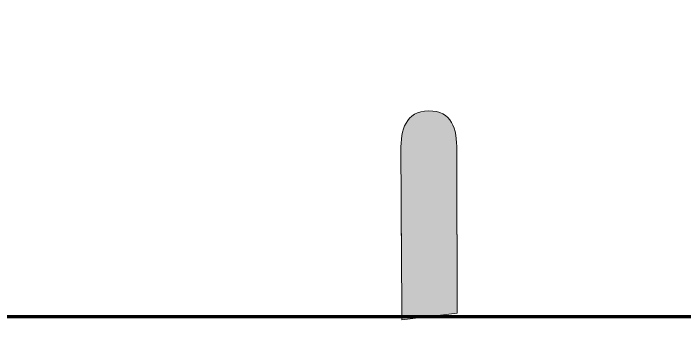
# Model space of a CAD drawing. Header units: millimetres. Extents: x -101 to 399, y -179 to 389.
# Drawn here: x 131.84 to 154.83, y -179.13 to -168.01 of the extents above; entities that cross this region are included whole.
import ezdxf

# ---------------------------------------------------------------- set-up
doc = ezdxf.new("R2010")
doc.units = ezdxf.units.MM
doc.header["$MEASUREMENT"] = 0
doc.layers.add('Layer 2', color=7, linetype='Continuous')

# ---------------------------------------------------------------- blocks, each defined once
blk = doc.blocks.new('block 70')
at = {"color": 1, "lineweight": 70, "true_color": 0xff0000}
blk.add_lwpolyline([(-101.393, -13.323), (-101.393, -40.79), (-98.393, -40.79), (-98.393, -68.256), (-101.393, -68.256), (-101.393, -95.723), (-98.393, -95.723), (-98.393, -123.19), (-101.393, -123.19), (-101.393, -150.656), (-98.393, -150.656), (-98.393, -178.404), (395.607, -178.404)], dxfattribs=at)

msp = doc.modelspace()

# ---------------------------------------------------------------- hatches: boundary and pattern name
at = {"layer": 'Layer 2', "true_color": 0xffffff}
h = msp.add_hatch(color=7, dxfattribs=at)
h.dxf.hatch_style = 2
edge = h.paths.add_edge_path()
edge.add_spline(control_points=[(145.148, -178.515), (145.122, -172.115), (145.143, -179.127), (145.117, -172.726), (145.111, -171.986), (145.275, -171.368), (146.063, -171.352), (146.871, -171.336), (147.035, -171.971), (147.035, -172.705), (147.025, -179.037), (147.035, -171.961), (147.046, -178.293), (147.046, -178.293), (145.148, -178.515), (145.148, -178.515)], knot_values=[0, 0, 0, 0, 1, 1, 1, 2, 2, 2, 3, 3, 3, 4, 4, 4, 5, 5, 5, 5], degree=3, periodic=1)

# ---------------------------------------------------------------- linework, layer by layer
at = {"layer": 'Layer 2', "lineweight": 0}
msp.add_open_spline([(145.148, -178.515), (145.122, -172.115), (145.143, -179.127), (145.117, -172.726), (145.111, -171.986), (145.275, -171.368), (146.063, -171.352), (146.871, -171.336), (147.035, -171.971), (147.035, -172.705), (147.025, -179.037), (147.035, -171.961), (147.046, -178.293), (147.046, -178.293), (145.148, -178.515), (145.148, -178.515)], degree=3, knots=[0, 0, 0, 0, 1, 1, 1, 2, 2, 2, 3, 3, 3, 4, 4, 4, 5, 5, 5, 5], dxfattribs=at)

# ---------------------------------------------------------------- block references
msp.add_blockref('block 70', (0, 0))

doc.saveas('drawing.dxf')
